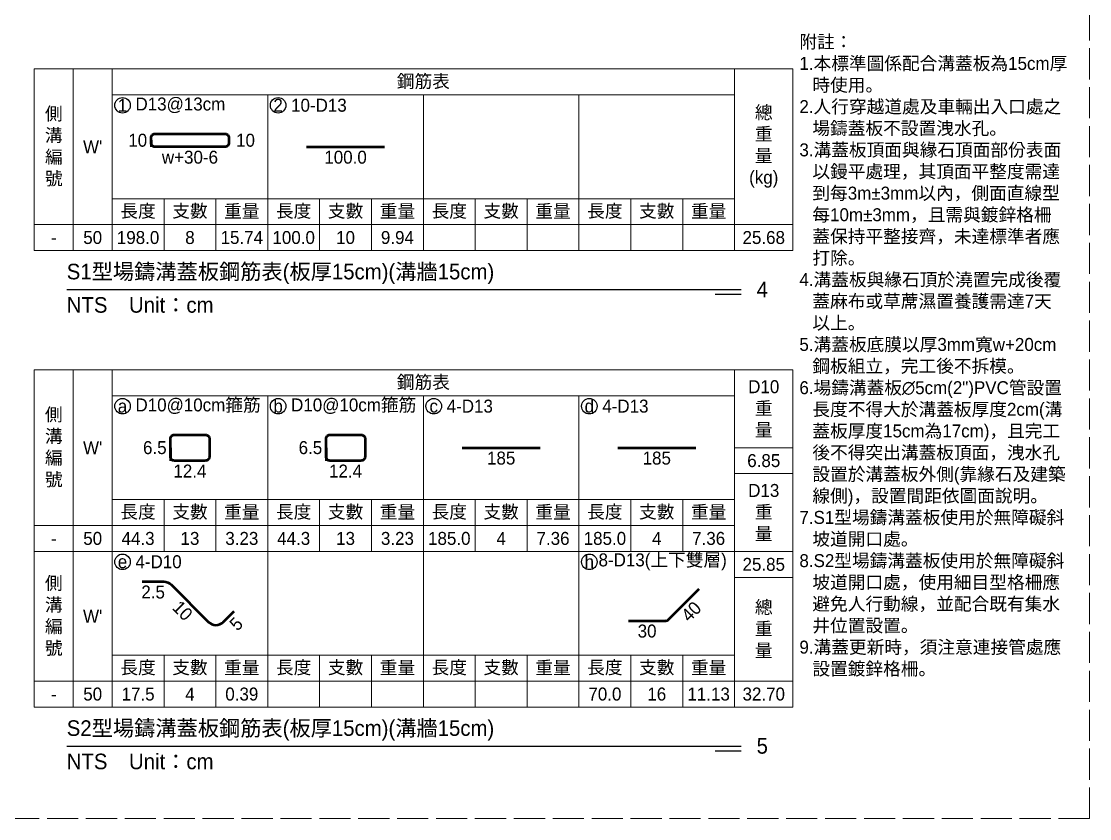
# Model space of a CAD drawing. Extents: x -4891 to 4829, y -5666 to -3242.
# Drawn here: x -4522.8 to -4110.9, y -4853.3 to -4545.9 of the extents above; entities that cross this region are included whole.
import ezdxf

# ---------------------------------------------------------------- set-up
doc = ezdxf.new("R2010")
doc.units = 0
doc.header["$MEASUREMENT"] = 0
doc.linetypes.add('ACAD_ISO02W100', pattern=[15, 12, -3])
doc.layers.add('一、1.基本-圖框', color=7, linetype='Continuous', lineweight=20)
doc.layers.add('二、5.繪圖-鋼筋', color=60, linetype='Continuous', lineweight=50)
doc.layers.add('一、4.基本-隱藏', color=9, linetype='ACAD_ISO02W100', lineweight=20, plot=False)
doc.layers.add('三、1.文字-說明文字', color=2, linetype='Continuous')
doc.layers.add('三、3.文字-註解文字', color=2, linetype='Continuous')
doc.styles.add('次圖名(詳圖)', font='MS PGothic.ttf', dxfattribs={"height": 6})
doc.styles.add('註解文字', font='MS PGothic.ttf', dxfattribs={"height": 5})

msp = doc.modelspace()

# ---------------------------------------------------------------- linework, layer by layer
at = {"layer": '一、1.基本-圖框'}
for points in [[(-4517.759, -4564.296), (-4502.759, -4564.296), (-4502.759, -4624.296), (-4517.759, -4624.296)], [(-4502.759, -4564.296), (-4487.759, -4564.296), (-4487.759, -4624.296), (-4502.759, -4624.296)], [(-4487.759, -4564.296), (-4247.759, -4564.296), (-4247.759, -4574.296), (-4487.759, -4574.296)], [(-4247.759, -4564.296), (-4225.259, -4564.296), (-4225.259, -4624.296), (-4247.759, -4624.296)], [(-4427.759, -4574.296), (-4487.759, -4574.296), (-4487.759, -4614.296), (-4427.759, -4614.296)], [(-4367.759, -4574.296), (-4427.759, -4574.296), (-4427.759, -4614.296), (-4367.759, -4614.296)], [(-4307.759, -4574.296), (-4367.759, -4574.296), (-4367.759, -4614.296), (-4307.759, -4614.296)], [(-4247.759, -4574.296), (-4307.759, -4574.296), (-4307.759, -4614.296), (-4247.759, -4614.296)], [(-4487.759, -4614.296), (-4467.759, -4614.296), (-4467.759, -4624.296), (-4487.759, -4624.296)], [(-4467.759, -4614.296), (-4447.759, -4614.296), (-4447.759, -4624.296), (-4467.759, -4624.296)], [(-4447.759, -4614.296), (-4427.759, -4614.296), (-4427.759, -4624.296), (-4447.759, -4624.296)], [(-4427.759, -4614.296), (-4407.759, -4614.296), (-4407.759, -4624.296), (-4427.759, -4624.296)], [(-4407.759, -4614.296), (-4387.759, -4614.296), (-4387.759, -4624.296), (-4407.759, -4624.296)], [(-4387.759, -4614.296), (-4367.759, -4614.296), (-4367.759, -4624.296), (-4387.759, -4624.296)], [(-4367.759, -4614.296), (-4347.759, -4614.296), (-4347.759, -4624.296), (-4367.759, -4624.296)], [(-4347.759, -4614.296), (-4327.759, -4614.296), (-4327.759, -4624.296), (-4347.759, -4624.296)], [(-4327.759, -4614.296), (-4307.759, -4614.296), (-4307.759, -4624.296), (-4327.759, -4624.296)], [(-4307.759, -4614.296), (-4287.759, -4614.296), (-4287.759, -4624.296), (-4307.759, -4624.296)], [(-4287.759, -4614.296), (-4267.759, -4614.296), (-4267.759, -4624.296), (-4287.759, -4624.296)], [(-4267.759, -4614.296), (-4247.759, -4614.296), (-4247.759, -4624.296), (-4267.759, -4624.296)], [(-4517.759, -4624.296), (-4502.759, -4624.296), (-4502.759, -4634.296), (-4517.759, -4634.296)], [(-4502.759, -4624.296), (-4487.759, -4624.296), (-4487.759, -4634.296), (-4502.759, -4634.296)], [(-4487.759, -4624.296), (-4467.759, -4624.296), (-4467.759, -4634.296), (-4487.759, -4634.296)], [(-4467.759, -4624.296), (-4447.759, -4624.296), (-4447.759, -4634.296), (-4467.759, -4634.296)], [(-4447.759, -4624.296), (-4427.759, -4624.296), (-4427.759, -4634.296), (-4447.759, -4634.296)], [(-4427.759, -4624.296), (-4407.759, -4624.296), (-4407.759, -4634.296), (-4427.759, -4634.296)], [(-4407.759, -4624.296), (-4387.759, -4624.296), (-4387.759, -4634.296), (-4407.759, -4634.296)], [(-4387.759, -4624.296), (-4367.759, -4624.296), (-4367.759, -4634.296), (-4387.759, -4634.296)], [(-4367.759, -4624.296), (-4347.759, -4624.296), (-4347.759, -4634.296), (-4367.759, -4634.296)], [(-4347.759, -4624.296), (-4327.759, -4624.296), (-4327.759, -4634.296), (-4347.759, -4634.296)], [(-4327.759, -4624.296), (-4307.759, -4624.296), (-4307.759, -4634.296), (-4327.759, -4634.296)], [(-4307.759, -4624.296), (-4287.759, -4624.296), (-4287.759, -4634.296), (-4307.759, -4634.296)], [(-4287.759, -4624.296), (-4267.759, -4624.296), (-4267.759, -4634.296), (-4287.759, -4634.296)], [(-4267.759, -4624.296), (-4247.759, -4624.296), (-4247.759, -4634.296), (-4267.759, -4634.296)], [(-4247.759, -4624.296), (-4225.259, -4624.296), (-4225.259, -4634.296), (-4247.759, -4634.296)], [(-4517.759, -4680.296), (-4502.759, -4680.296), (-4502.759, -4740.296), (-4517.759, -4740.296)], [(-4502.759, -4680.296), (-4487.759, -4680.296), (-4487.759, -4740.296), (-4502.759, -4740.296)], [(-4487.759, -4680.296), (-4247.759, -4680.296), (-4247.759, -4690.296), (-4487.759, -4690.296)], [(-4247.759, -4680.296), (-4225.259, -4680.296), (-4225.259, -4710.296), (-4247.759, -4710.296)], [(-4427.759, -4690.296), (-4487.759, -4690.296), (-4487.759, -4730.296), (-4427.759, -4730.296)], [(-4367.759, -4690.296), (-4427.759, -4690.296), (-4427.759, -4730.296), (-4367.759, -4730.296)], [(-4307.759, -4690.296), (-4367.759, -4690.296), (-4367.759, -4730.296), (-4307.759, -4730.296)], [(-4247.759, -4690.296), (-4307.759, -4690.296), (-4307.759, -4730.296), (-4247.759, -4730.296)], [(-4247.759, -4710.296), (-4225.259, -4710.296), (-4225.259, -4720.296), (-4247.759, -4720.296)], [(-4247.759, -4720.296), (-4225.259, -4720.296), (-4225.259, -4750.296), (-4247.759, -4750.296)], [(-4487.759, -4730.296), (-4467.759, -4730.296), (-4467.759, -4740.296), (-4487.759, -4740.296)], [(-4467.759, -4730.296), (-4447.759, -4730.296), (-4447.759, -4740.296), (-4467.759, -4740.296)], [(-4447.759, -4730.296), (-4427.759, -4730.296), (-4427.759, -4740.296), (-4447.759, -4740.296)], [(-4427.759, -4730.296), (-4407.759, -4730.296), (-4407.759, -4740.296), (-4427.759, -4740.296)], [(-4407.759, -4730.296), (-4387.759, -4730.296), (-4387.759, -4740.296), (-4407.759, -4740.296)], [(-4387.759, -4730.296), (-4367.759, -4730.296), (-4367.759, -4740.296), (-4387.759, -4740.296)], [(-4367.759, -4730.296), (-4347.759, -4730.296), (-4347.759, -4740.296), (-4367.759, -4740.296)], [(-4347.759, -4730.296), (-4327.759, -4730.296), (-4327.759, -4740.296), (-4347.759, -4740.296)], [(-4327.759, -4730.296), (-4307.759, -4730.296), (-4307.759, -4740.296), (-4327.759, -4740.296)], [(-4307.759, -4730.296), (-4287.759, -4730.296), (-4287.759, -4740.296), (-4307.759, -4740.296)], [(-4287.759, -4730.296), (-4267.759, -4730.296), (-4267.759, -4740.296), (-4287.759, -4740.296)], [(-4267.759, -4730.296), (-4247.759, -4730.296), (-4247.759, -4740.296), (-4267.759, -4740.296)], [(-4517.759, -4740.296), (-4502.759, -4740.296), (-4502.759, -4750.296), (-4517.759, -4750.296)], [(-4502.759, -4740.296), (-4487.759, -4740.296), (-4487.759, -4750.296), (-4502.759, -4750.296)], [(-4487.759, -4740.296), (-4467.759, -4740.296), (-4467.759, -4750.296), (-4487.759, -4750.296)], [(-4467.759, -4740.296), (-4447.759, -4740.296), (-4447.759, -4750.296), (-4467.759, -4750.296)], [(-4447.759, -4740.296), (-4427.759, -4740.296), (-4427.759, -4750.296), (-4447.759, -4750.296)], [(-4427.759, -4740.296), (-4407.759, -4740.296), (-4407.759, -4750.296), (-4427.759, -4750.296)], [(-4407.759, -4740.296), (-4387.759, -4740.296), (-4387.759, -4750.296), (-4407.759, -4750.296)], [(-4387.759, -4740.296), (-4367.759, -4740.296), (-4367.759, -4750.296), (-4387.759, -4750.296)], [(-4367.759, -4740.296), (-4347.759, -4740.296), (-4347.759, -4750.296), (-4367.759, -4750.296)], [(-4347.759, -4740.296), (-4327.759, -4740.296), (-4327.759, -4750.296), (-4347.759, -4750.296)], [(-4327.759, -4740.296), (-4307.759, -4740.296), (-4307.759, -4750.296), (-4327.759, -4750.296)], [(-4307.759, -4740.296), (-4287.759, -4740.296), (-4287.759, -4750.296), (-4307.759, -4750.296)], [(-4287.759, -4740.296), (-4267.759, -4740.296), (-4267.759, -4750.296), (-4287.759, -4750.296)], [(-4267.759, -4740.296), (-4247.759, -4740.296), (-4247.759, -4750.296), (-4267.759, -4750.296)], [(-4517.759, -4750.296), (-4502.759, -4750.296), (-4502.759, -4800.296), (-4517.759, -4800.296)], [(-4502.759, -4750.296), (-4487.759, -4750.296), (-4487.759, -4800.296), (-4502.759, -4800.296)], [(-4427.759, -4750.296), (-4487.759, -4750.296), (-4487.759, -4790.296), (-4427.759, -4790.296)], [(-4367.759, -4750.296), (-4427.759, -4750.296), (-4427.759, -4790.296), (-4367.759, -4790.296)], [(-4307.759, -4750.296), (-4367.759, -4750.296), (-4367.759, -4790.296), (-4307.759, -4790.296)], [(-4247.759, -4750.296), (-4307.759, -4750.296), (-4307.759, -4790.296), (-4247.759, -4790.296)], [(-4247.759, -4750.296), (-4225.259, -4750.296), (-4225.259, -4760.296), (-4247.759, -4760.296)], [(-4487.759, -4790.296), (-4467.759, -4790.296), (-4467.759, -4800.296), (-4487.759, -4800.296)], [(-4467.759, -4790.296), (-4447.759, -4790.296), (-4447.759, -4800.296), (-4467.759, -4800.296)], [(-4447.759, -4790.296), (-4427.759, -4790.296), (-4427.759, -4800.296), (-4447.759, -4800.296)], [(-4427.759, -4790.296), (-4407.759, -4790.296), (-4407.759, -4800.296), (-4427.759, -4800.296)], [(-4407.759, -4790.296), (-4387.759, -4790.296), (-4387.759, -4800.296), (-4407.759, -4800.296)], [(-4387.759, -4790.296), (-4367.759, -4790.296), (-4367.759, -4800.296), (-4387.759, -4800.296)], [(-4367.759, -4790.296), (-4347.759, -4790.296), (-4347.759, -4800.296), (-4367.759, -4800.296)], [(-4347.759, -4790.296), (-4327.759, -4790.296), (-4327.759, -4800.296), (-4347.759, -4800.296)], [(-4327.759, -4790.296), (-4307.759, -4790.296), (-4307.759, -4800.296), (-4327.759, -4800.296)], [(-4307.759, -4790.296), (-4287.759, -4790.296), (-4287.759, -4800.296), (-4307.759, -4800.296)], [(-4287.759, -4790.296), (-4267.759, -4790.296), (-4267.759, -4800.296), (-4287.759, -4800.296)], [(-4267.759, -4790.296), (-4247.759, -4790.296), (-4247.759, -4800.296), (-4267.759, -4800.296)], [(-4517.759, -4800.296), (-4502.759, -4800.296), (-4502.759, -4810.296), (-4517.759, -4810.296)], [(-4502.759, -4800.296), (-4487.759, -4800.296), (-4487.759, -4810.296), (-4502.759, -4810.296)], [(-4487.759, -4800.296), (-4467.759, -4800.296), (-4467.759, -4810.296), (-4487.759, -4810.296)], [(-4467.759, -4800.296), (-4447.759, -4800.296), (-4447.759, -4810.296), (-4467.759, -4810.296)], [(-4447.759, -4800.296), (-4427.759, -4800.296), (-4427.759, -4810.296), (-4447.759, -4810.296)], [(-4427.759, -4800.296), (-4407.759, -4800.296), (-4407.759, -4810.296), (-4427.759, -4810.296)], [(-4407.759, -4800.296), (-4387.759, -4800.296), (-4387.759, -4810.296), (-4407.759, -4810.296)], [(-4387.759, -4800.296), (-4367.759, -4800.296), (-4367.759, -4810.296), (-4387.759, -4810.296)], [(-4367.759, -4800.296), (-4347.759, -4800.296), (-4347.759, -4810.296), (-4367.759, -4810.296)], [(-4347.759, -4800.296), (-4327.759, -4800.296), (-4327.759, -4810.296), (-4347.759, -4810.296)], [(-4327.759, -4800.296), (-4307.759, -4800.296), (-4307.759, -4810.296), (-4327.759, -4810.296)], [(-4307.759, -4800.296), (-4287.759, -4800.296), (-4287.759, -4810.296), (-4307.759, -4810.296)], [(-4287.759, -4800.296), (-4267.759, -4800.296), (-4267.759, -4810.296), (-4287.759, -4810.296)], [(-4267.759, -4800.296), (-4247.759, -4800.296), (-4247.759, -4810.296), (-4267.759, -4810.296)], [(-4247.759, -4800.296), (-4225.259, -4800.296), (-4225.259, -4810.296), (-4247.759, -4810.296)]]:
    msp.add_lwpolyline(points, close=True, dxfattribs=at)
at = {"layer": '一、1.基本-圖框', "linetype": 'Continuous'}
msp.add_lwpolyline([(-4225.259, -4760.296), (-4247.759, -4760.296), (-4247.759, -4800.296), (-4225.259, -4800.296)], close=True, dxfattribs=at)
at = {"layer": '一、4.基本-隱藏'}
msp.add_lwpolyline([(-4890.855, -4346.296), (-4110.855, -4346.296), (-4110.855, -4853.296), (-4890.855, -4853.296)], close=True, dxfattribs=at)
at = {"layer": '三、3.文字-註解文字'}
for points in [[(-4505.259, -4649.296), (-4245.259, -4649.296)], [(-4245.259, -4651.296), (-4255.259, -4651.296)], [(-4505.259, -4825.296), (-4245.259, -4825.296)], [(-4245.259, -4827.296), (-4255.259, -4827.296)]]:
    msp.add_lwpolyline(points, dxfattribs=at)
for centre in [(-4483.759, -4578.296), (-4423.759, -4578.296), (-4483.759, -4694.296), (-4423.759, -4694.296), (-4363.759, -4694.296), (-4303.759, -4694.296), (-4483.759, -4754.296), (-4303.759, -4754.296)]:
    msp.add_circle(centre, 3, dxfattribs=at)
at = {"layer": '二、5.繪圖-鋼筋'}
msp.add_lwpolyline([(-4444.259, -4594.296), (-4471.259, -4594.296, -0.4142136), (-4472.759, -4592.796), (-4472.759, -4590.796, -0.4142136), (-4471.259, -4589.296), (-4444.259, -4589.296, -0.4142136), (-4442.759, -4590.796), (-4442.759, -4592.796, -0.4142136)], format="xyb", close=True, dxfattribs=at)
at = {"layer": '二、5.繪圖-鋼筋', "linetype": 'Continuous'}
for points in [[(-4472.759, -4591.796), (-4472.759, -4594.296)], [(-4465.259, -4710.296), (-4465.259, -4715.296)], [(-4405.259, -4710.296), (-4405.259, -4715.296)]]:
    msp.add_lwpolyline(points, dxfattribs=at)
at = {"layer": '二、5.繪圖-鋼筋'}
for points in [[(-4412.759, -4594.296), (-4382.759, -4594.296)], [(-4352.759, -4710.296), (-4322.759, -4710.296)], [(-4292.759, -4710.296), (-4262.759, -4710.296)]]:
    msp.add_lwpolyline(points, dxfattribs=at)
for points in [[(-4450.259, -4713.796, -0.4142136), (-4451.759, -4715.296), (-4463.759, -4715.296, -0.4142136), (-4465.259, -4713.796), (-4465.259, -4706.796, -0.4142136), (-4463.759, -4705.296), (-4451.759, -4705.296, -0.4142136), (-4450.259, -4706.796), (-4450.259, -4713.796)], [(-4390.259, -4713.796, -0.4142136), (-4391.759, -4715.296), (-4403.759, -4715.296, -0.4142136), (-4405.259, -4713.796), (-4405.259, -4706.796, -0.4142136), (-4403.759, -4705.296), (-4391.759, -4705.296, -0.4142136), (-4390.259, -4706.796), (-4390.259, -4713.796)], [(-4476.131, -4761.924), (-4467.787, -4761.924, -0.1989124), (-4464.959, -4763.096), (-4450.559, -4777.496, 0.4142136), (-4444.902, -4777.496), (-4440.66, -4773.253)], [(-4288.683, -4776.977), (-4274.305, -4776.977, 0.1989124), (-4273.244, -4776.538), (-4261.393, -4764.687)]]:
    msp.add_lwpolyline(points, format="xyb", dxfattribs=at)

# ---------------------------------------------------------------- texts
at = {"layer": '一、1.基本-圖框', "char_height": 5, "attachment_point": 5, "style": '註解文字'}
for s, width, insert in [('{\\fMS PGothic|b0|i0|c128|p34;鋼筋表}', 128.86758, (-4367.759, -4569.296)), ('側溝編號', 5, (-4510.259, -4594.296)), ('總{\\fMS PGothic|b0|i0|c128|p34;重量(kg)}', 5, (-4236.509, -4594.296)), ("W'", 17.80786, (-4495.259, -4594.296)), ('{\\fMS PGothic|b0|i0|c128|p34;長度}', 17.80786, (-4477.759, -4619.296)), ('支數', 17.80786, (-4457.759, -4619.296)), ('重量', 17.80786, (-4437.759, -4619.296)), ('{\\fMS PGothic|b0|i0|c128|p34;長度}', 17.80786, (-4417.759, -4619.296)), ('支數', 17.80786, (-4397.759, -4619.296)), ('重量', 17.80786, (-4377.759, -4619.296)), ('{\\fMS PGothic|b0|i0|c128|p34;長度}', 17.80786, (-4357.759, -4619.296)), ('支數', 17.80786, (-4337.759, -4619.296)), ('重量', 17.80786, (-4317.759, -4619.296)), ('{\\fMS PGothic|b0|i0|c128|p34;長度}', 17.80786, (-4297.759, -4619.296)), ('支數', 17.80786, (-4277.759, -4619.296)), ('重量', 17.80786, (-4257.759, -4619.296)), ('{\\fMS PGothic|b0|i0|c128|p34;鋼筋表}', 128.86758, (-4367.759, -4685.296)), ('{\\fMS PGothic|b0|i0|c128|p34;D10\\P重量}', 5, (-4236.509, -4695.296)), ('側溝編號', 5, (-4510.259, -4710.296)), ("W'", 17.80786, (-4495.259, -4710.296)), ('{\\fMS PGothic|b0|i0|c128|p34;D13\\P重量}', 5, (-4236.509, -4735.296)), ('{\\fMS PGothic|b0|i0|c128|p34;長度}', 17.80786, (-4477.759, -4735.296)), ('支數', 17.80786, (-4457.759, -4735.296)), ('重量', 17.80786, (-4437.759, -4735.296)), ('{\\fMS PGothic|b0|i0|c128|p34;長度}', 17.80786, (-4417.759, -4735.296)), ('支數', 17.80786, (-4397.759, -4735.296)), ('重量', 17.80786, (-4377.759, -4735.296)), ('{\\fMS PGothic|b0|i0|c128|p34;長度}', 17.80786, (-4357.759, -4735.296)), ('支數', 17.80786, (-4337.759, -4735.296)), ('重量', 17.80786, (-4317.759, -4735.296)), ('{\\fMS PGothic|b0|i0|c128|p34;長度}', 17.80786, (-4297.759, -4735.296)), ('支數', 17.80786, (-4277.759, -4735.296)), ('重量', 17.80786, (-4257.759, -4735.296)), ('側溝編號', 5, (-4510.259, -4775.296)), ('總重量', 5, (-4236.509, -4780.296)), ("W'", 17.80786, (-4495.259, -4775.296)), ('{\\fMS PGothic|b0|i0|c128|p34;長度}', 17.80786, (-4477.759, -4795.296)), ('支數', 17.80786, (-4457.759, -4795.296)), ('重量', 17.80786, (-4437.759, -4795.296)), ('{\\fMS PGothic|b0|i0|c128|p34;長度}', 17.80786, (-4417.759, -4795.296)), ('支數', 17.80786, (-4397.759, -4795.296)), ('重量', 17.80786, (-4377.759, -4795.296)), ('{\\fMS PGothic|b0|i0|c128|p34;長度}', 17.80786, (-4357.759, -4795.296)), ('支數', 17.80786, (-4337.759, -4795.296)), ('重量', 17.80786, (-4317.759, -4795.296)), ('{\\fMS PGothic|b0|i0|c128|p34;長度}', 17.80786, (-4297.759, -4795.296)), ('支數', 17.80786, (-4277.759, -4795.296)), ('重量', 17.80786, (-4257.759, -4795.296))]:
    msp.add_mtext_dynamic_manual_height_columns(s, width=width, gutter_width=30, heights=[0], dxfattribs=dict(at, insert=insert))
at = {"layer": '三、1.文字-說明文字', "insert": (-4222.759, -4551.296), "char_height": 5, "attachment_point": 1, "style": '註解文字'}
msp.add_mtext_dynamic_manual_height_columns('{\\fMS PGothic|b0|i0|c128|p34;附註：\\P\\pi-5,l5;1.本標準圖係配合溝蓋板為15cm厚時使用。\\P2.人行穿越道處及車輛出入口處之場鑄蓋板不設置洩水孔。\\P3.溝蓋板頂面與緣石頂面部份表面以鏝平處理，其頂面平整度需達到每3m±3mm以\\fPMingLiU|b0|i0|c136|p18;內\\fMS PGothic|b0|i0|c128|p34;，側面直線型每10m±3mm，且需與鍍鋅格柵蓋保持平整接齊，未達標準者應打除。\\P4.溝蓋板與緣石頂於澆置完成後覆蓋麻布或草蓆濕置養護需達7天以上。\\P5.溝蓋板底膜以厚3mm寬w+20cm鋼板組立，完工後不拆模。\\P6.場鑄溝蓋板∅5cm(2")PVC管設置長度不得大於溝蓋板厚度2cm(溝蓋板厚度15cm為17cm)，且完工後不得突出溝蓋板頂面，洩水孔設置於溝蓋板外側(靠緣石及建築線側)，設置間距依圖面\\fPMingLiU|b0|i0|c136|p18;說\\fMS PGothic|b0|i0|c128|p34;明。\\P7.S1型場鑄溝蓋板使用於無障礙斜坡道開口處。\\P8.S2型場鑄溝蓋板使用於無障礙斜坡道開口處，使用細目型格柵應避免人行動線，並配合既有集水井位置設置。\\P9.溝蓋更新時，須注意連接管處應設置鍍鋅格柵。}', width=103.18814, gutter_width=30, heights=[0], dxfattribs=at)
at = {"layer": '三、3.文字-註解文字'}
for s, width, gutter_width, insert, char_height, attachment_point, style in [('1', 8.38231, 30, (-4483.759, -4578.296), 5, 5, '註解文字'), ('{\\fMS PGothic|b0|i0|c128|p34;D13@1}3{\\fMS PGothic|b0|i0|c128|p34;cm}', 6.06582, 30, (-4478.759, -4578.296), 5, 4, '註解文字'), ('2', 8.38231, 30, (-4423.759, -4578.296), 5, 5, '註解文字'), ('10{\\fMS PGothic|b0|i0|c128|p34;-D13}', 6.06582, 30, (-4418.759, -4578.296), 5, 4, '註解文字'), ('{\\fMS PGothic|b0|i0|c128|p34;10}', 8.83098, 25, (-4474.259, -4591.796), 5, 6, '註解文字'), ('\\pi1.29049;{\\fMS PGothic|b0|i0|c128|p34;10}', 8.83098, 25, (-4441.259, -4591.796), 5, 4, '註解文字'), ('{\\fMS PGothic|b0|i0|c128|p34;w+30-6}', 5.41119, 25, (-4457.759, -4595.796), 5, 2, '註解文字'), ('{\\fMS PGothic|b0|i0|c128|p34;100.0}', 5.41119, 25, (-4397.759, -4595.796), 5, 2, '註解文字'), ('-', 9.06048, 30, (-4510.259, -4629.296), 5, 5, '註解文字'), ('50', 9.06048, 30, (-4495.259, -4629.296), 5, 5, '註解文字'), ('198.0', 9.06048, 30, (-4477.759, -4629.296), 5, 5, '註解文字'), ('8', 9.06048, 30, (-4457.759, -4629.296), 5, 5, '註解文字'), ('15.74', 9.06048, 30, (-4437.759, -4629.296), 5, 5, '註解文字'), ('100.0', 9.06048, 30, (-4417.759, -4629.296), 5, 5, '註解文字'), ('10', 9.06048, 30, (-4397.759, -4629.296), 5, 5, '註解文字'), ('9.94', 9.06048, 30, (-4377.759, -4629.296), 5, 5, '註解文字'), ('25.68', 9.06048, 30, (-4236.509, -4629.296), 5, 5, '註解文字'), ('S1{\\fMS PGothic|b0|i0|c128|p34;型場鑄溝蓋板鋼筋表(板厚15cm)}', 215.37549, 15, (-4505.259, -4643.296), 6, 4, '次圖名(詳圖)'), ('S{\\fMS PGothic|b0|i0|c128|p34;1型場鑄溝蓋板鋼筋表(板厚15cm)}(溝牆15cm)', 215.37549, 15, (-4505.259, -4643.296), 6, 4, '次圖名(詳圖)'), ('4', 3, 15, (-4239.259, -4649.296), 6, 4, '次圖名(詳圖)'), ('NTS{\\fMS PGothic|b0|i0|c128|p34;^IUnit：cm}', 136.03259, 15, (-4505.259, -4655.296), 6, 4, '次圖名(詳圖)'), ('{\\fMS PGothic|b0|i0|c128|p34;D10@10cm}箍筋', 47.56963, 30, (-4478.759, -4694.296), 5, 4, '註解文字'), ('b', 8.38231, 30, (-4423.759, -4694.296), 5, 5, '註解文字'), ('{\\fMS PGothic|b0|i0|c128|p34;D10@10cm}箍筋', 48.34498, 30, (-4418.759, -4694.296), 5, 4, '註解文字'), ('d', 8.38231, 30, (-4303.759, -4694.296), 5, 5, '註解文字'), ('a', 8.38231, 30, (-4483.759, -4694.296), 5, 5, '註解文字'), ('c', 8.38231, 30, (-4363.759, -4694.296), 5, 5, '註解文字'), ('4{\\fMS PGothic|b0|i0|c128|p34;-D13}', 6.06582, 30, (-4358.759, -4694.296), 5, 4, '註解文字'), ('4{\\fMS PGothic|b0|i0|c128|p34;-D13}', 6.06582, 30, (-4298.759, -4694.296), 5, 4, '註解文字'), ('{\\fMS PGothic|b0|i0|c128|p34;6.5}', 8.83098, 25, (-4466.759, -4710.296), 5, 6, '註解文字'), ('{\\fMS PGothic|b0|i0|c128|p34;6.5}', 8.83098, 25, (-4406.759, -4710.296), 5, 6, '註解文字'), ('{\\fMS PGothic|b0|i0|c128|p34;185}', 5.41119, 25, (-4337.759, -4711.796), 5, 2, '註解文字'), ('{\\fMS PGothic|b0|i0|c128|p34;185}', 5.41119, 25, (-4277.759, -4711.796), 5, 2, '註解文字'), ('6.85', 9.06048, 30, (-4236.509, -4715.296), 5, 5, '註解文字'), ('{\\fMS PGothic|b0|i0|c128|p34;12.4}', 5.41119, 25, (-4457.759, -4716.796), 5, 2, '註解文字'), ('{\\fMS PGothic|b0|i0|c128|p34;12.4}', 5.41119, 25, (-4397.759, -4716.796), 5, 2, '註解文字'), ('50', 9.06048, 30, (-4495.259, -4745.296), 5, 5, '註解文字'), ('44.3', 9.06048, 30, (-4477.759, -4745.296), 5, 5, '註解文字'), ('13', 9.06048, 30, (-4457.759, -4745.296), 5, 5, '註解文字'), ('3.23', 9.06048, 30, (-4437.759, -4745.296), 5, 5, '註解文字'), ('44.3', 9.06048, 30, (-4417.759, -4745.296), 5, 5, '註解文字'), ('13', 9.06048, 30, (-4397.759, -4745.296), 5, 5, '註解文字'), ('3.23', 9.06048, 30, (-4377.759, -4745.296), 5, 5, '註解文字'), ('185.0', 9.06048, 30, (-4357.759, -4745.296), 5, 5, '註解文字'), ('4', 9.06048, 30, (-4337.759, -4745.296), 5, 5, '註解文字'), ('7.36', 9.06048, 30, (-4317.759, -4745.296), 5, 5, '註解文字'), ('185.0', 9.06048, 30, (-4297.759, -4745.296), 5, 5, '註解文字'), ('4', 9.06048, 30, (-4277.759, -4745.296), 5, 5, '註解文字'), ('7.36', 9.06048, 30, (-4257.759, -4745.296), 5, 5, '註解文字'), ('-', 9.06048, 30, (-4510.259, -4745.296), 5, 5, '註解文字'), ('e', 8.38231, 30, (-4483.759, -4754.296), 5, 5, '註解文字'), ('4-D10', 6.06582, 30, (-4478.759, -4754.296), 5, 4, '註解文字'), ('h', 8.38231, 30, (-4303.759, -4754.296), 5, 5, '註解文字'), ('{\\fMS PGothic|b0|i0|c128|p34;8-D13(}上下雙{\\fMS PGothic|b0|i0|c128|p34;層)}', 52.84713, 30, (-4300.211, -4754.296), 5, 4, '註解文字'), ('25.85', 9.06048, 30, (-4236.509, -4755.296), 5, 5, '註解文字'), ('{\\fMS PGothic|b0|i0|c128|p34;2.5}', 5.41119, 25, (-4471.959, -4763.424), 5, 2, '註解文字'), ('{\\fMS PGothic|b0|i0|c128|p34;30}', 5.41119, 25, (-4281.494, -4778.477), 5, 2, '註解文字'), ('50', 9.06048, 30, (-4495.259, -4805.296), 5, 5, '註解文字'), ('17.5', 9.06048, 30, (-4477.759, -4805.296), 5, 5, '註解文字'), ('4', 9.06048, 30, (-4457.759, -4805.296), 5, 5, '註解文字'), ('0.39', 9.06048, 30, (-4437.759, -4805.296), 5, 5, '註解文字'), ('70.0', 9.06048, 30, (-4297.759, -4805.296), 5, 5, '註解文字'), ('16', 9.06048, 30, (-4277.759, -4805.296), 5, 5, '註解文字'), ('11.13', 9.06048, 30, (-4257.759, -4805.296), 5, 5, '註解文字'), ('32.70', 9.06048, 30, (-4236.509, -4805.296), 5, 5, '註解文字'), ('-', 9.06048, 30, (-4510.259, -4805.296), 5, 5, '註解文字'), ('S{\\fMS PGothic|b0|i0|c128|p34;2型場鑄溝蓋板鋼筋表(板厚15cm)}', 215.37549, 15, (-4505.259, -4819.296), 6, 4, '次圖名(詳圖)'), ('S{\\fMS PGothic|b0|i0|c128|p34;2型場鑄溝蓋板鋼筋表(板厚15cm)}(溝牆15cm)', 215.37549, 15, (-4505.259, -4819.296), 6, 4, '次圖名(詳圖)'), ('5', 3, 15, (-4239.259, -4825.296), 6, 4, '次圖名(詳圖)'), ('NTS{\\fMS PGothic|b0|i0|c128|p34;^IUnit：cm}', 136.03259, 15, (-4505.259, -4831.296), 6, 4, '次圖名(詳圖)')]:
    msp.add_mtext_dynamic_manual_height_columns(s, width=width, gutter_width=gutter_width, heights=[0], dxfattribs=dict(at, insert=insert, char_height=char_height, attachment_point=attachment_point, style=style))
at = {"layer": '三、3.文字-註解文字', "char_height": 5, "attachment_point": 2, "style": '註解文字'}
for s, insert, rotation in [('{\\fMS PGothic|b0|i0|c128|p34;10}', (-4458.82, -4771.356), 314.93188), ('{\\fMS PGothic|b0|i0|c128|p34;40}', (-4266.258, -4771.673), 45.18682), ('{\\fMS PGothic|b0|i0|c128|p34;5}', (-4441.72, -4776.435), 45.41649)]:
    msp.add_mtext_dynamic_manual_height_columns(s, width=5.41119, gutter_width=25, heights=[0], dxfattribs=dict(at, insert=insert, rotation=rotation))

doc.saveas('drawing.dxf')
